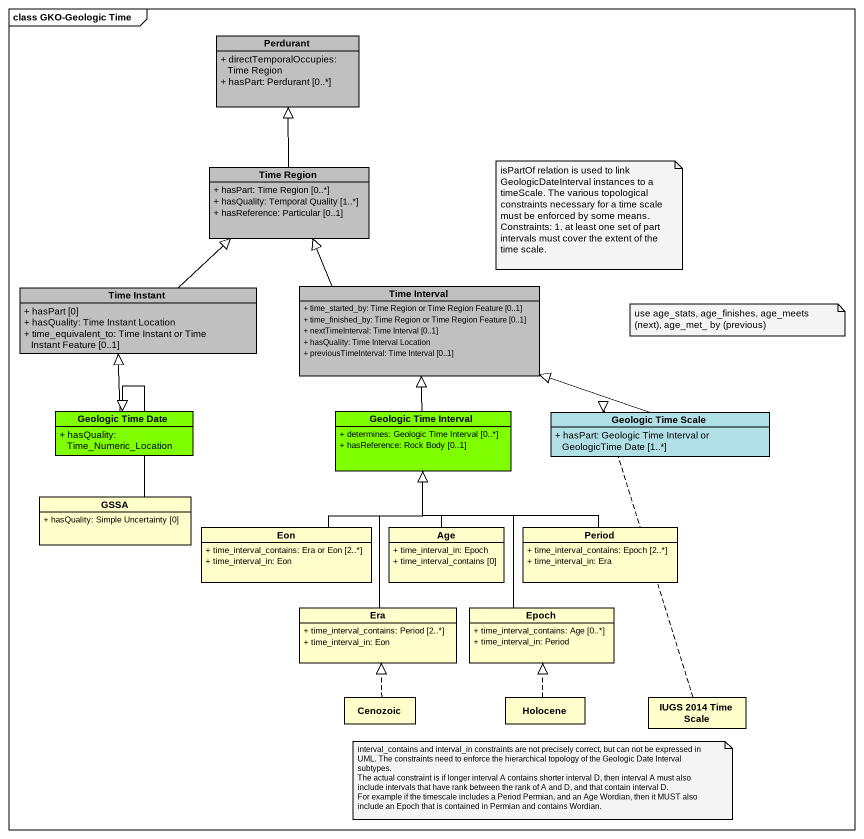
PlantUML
@startuml
mainframe class GKO-Geologic Time
hide circle
hide empty members
skinparam classAttributeIconSize 0
class Perdurant #C0C0C0 {
  + directTemporalOccupies: Time Region
  + hasPart: Perdurant [0..*]
}
class "Time Region" as Time_Region #C0C0C0 {
  + hasPart: Time Region [0..*]
  + hasQuality: Temporal Quality [1..*]
  + hasReference: Particular [0..1]
}
class "Time Instant" as Time_Instant #C0C0C0 {
  + hasPart [0]
  + hasQuality: Time Instant Location
  + time_equivalent_to: Time Instant or Time Instant Feature [0..1]
}
class "Time Interval" as Time_Interval #C0C0C0 {
  + time_started_by: Time Region or Time Region Feature [0..1]
  + time_finished_by: Time Region or Time Region Feature [0..1]
  + nextTimeInterval: Time Interval [0..1]
  + hasQuality: Time Interval Location
  + previousTimeInterval: Time Interval [0..1]
}
class "Geologic Time Date" as Geologic_Time_Date #7FFF00 {
  + hasQuality: Time_Numeric_Location
}
class "Geologic Time Interval" as Geologic_Time_Interval #7FFF00 {
  + determines: Geologic Time Interval [0..*]
  + hasReference: Rock Body [0..1]
}
class "Geologic Time Scale" as Geologic_Time_Scale #B0E0E6 {
  + hasPart: Geologic Time Interval or GeologicTime Date [1..*]
}
class GSSA {
  + hasQuality: Simple Uncertainty [0]
}
class Eon {
  + time_interval_contains: Era or Eon [2..*]
  + time_interval_in: Eon
}
class Age {
  + time_interval_in: Epoch
  + time_interval_contains [0]
}
class Period {
  + time_interval_contains: Epoch [2..*]
  + time_interval_in: Era
}
class Era {
  + time_interval_contains: Period [2..*]
  + time_interval_in: Eon
}
class Epoch {
  + time_interval_contains: Age [0..*]
  + time_interval_in: Period
}
class Cenozoic
class Holocene
class "IUGS 2014 Time Scale" as IUGS_2014_Time_Scale
Time_Region -up-|> Perdurant
Time_Instant -up-|> Time_Region
Time_Interval -up-|> Time_Region
Geologic_Time_Date -up-|> Time_Instant
Geologic_Time_Interval -up-|> Time_Interval
Geologic_Time_Scale -left-|> Time_Interval
GSSA -up-|> Geologic_Time_Date
Eon -up-|> Geologic_Time_Interval
Age -up-|> Geologic_Time_Interval
Period -up-|> Geologic_Time_Interval
Era -up-|> Geologic_Time_Interval
Epoch -up-|> Geologic_Time_Interval
Cenozoic .up.|> Era
Holocene .up.|> Epoch
IUGS_2014_Time_Scale .up.|> Geologic_Time_Scale
note as N1
  isPartOf relation is used to link GeologicDateInterval instances to a timeScale. The various topological constraints necessary for a time scale must be enforced by some means. Constraints: 1. at least one set of part intervals must cover the extent of the time scale.
end note
note as N2
  use age_stats, age_finishes, age_meets (next), age_met_ by (previous)
end note
note as N3
  interval_contains and interval_in constraints are not precisely correct, but can not be expressed in UML. The constraints need to enforce the hierarchical topology of the Geologic Date Interval subtypes.
  The actual constraint is if longer interval A contains shorter interval D, then interval A must also include intervals that have rank between the rank of A and D, and that contain interval D.
  For example if the timescale includes a Period Permian, and an Age Wordian, then it MUST also include an Epoch that is contained in Permian and contains Wordian.
end note
@enduml
